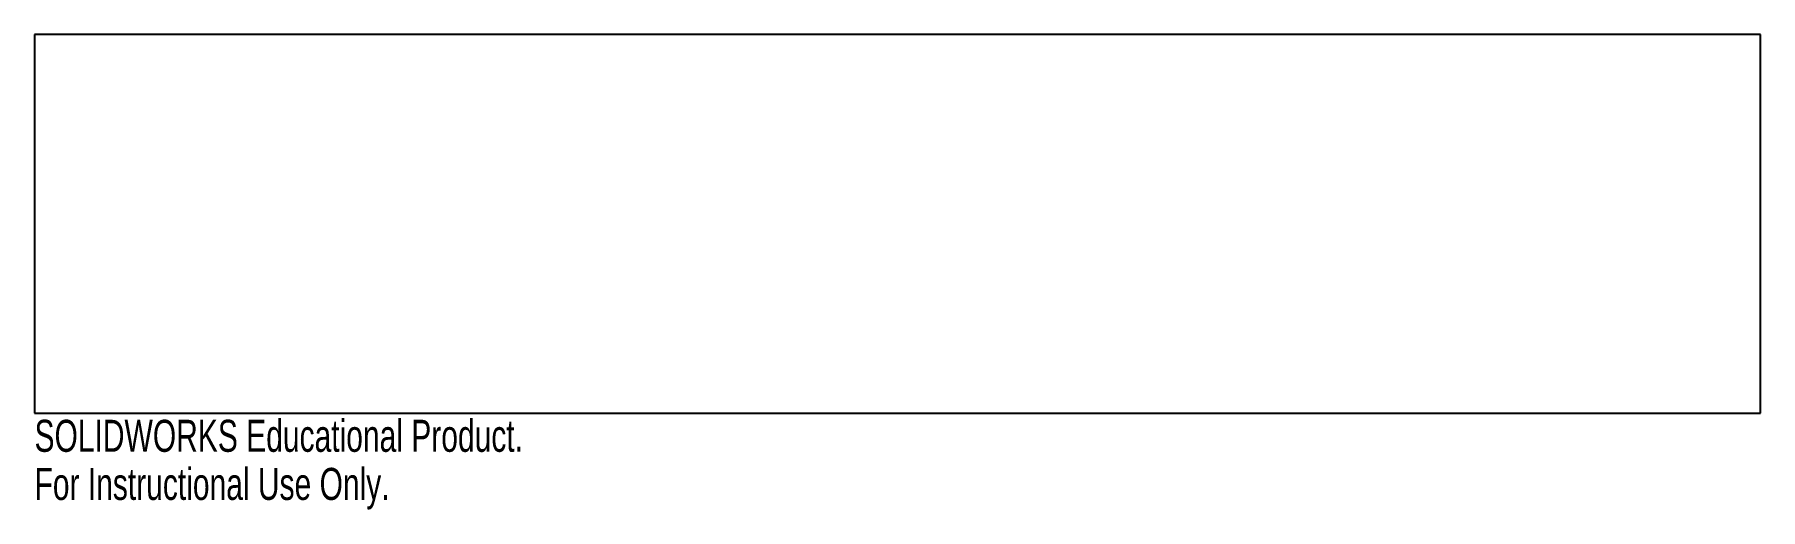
# Model space of a CAD drawing. Header units: inches. Extents: x -5.1 to 5.1, y -0.6 to 2.2.
import ezdxf

# ---------------------------------------------------------------- set-up
doc = ezdxf.new("R2010")
doc.units = ezdxf.units.IN
doc.header["$MEASUREMENT"] = 0
doc.styles.add('SLDTEXTSTYLE0', font='TXT', dxfattribs={"width": 0.7})

msp = doc.modelspace()

# ---------------------------------------------------------------- linework, layer by layer
at = {"color": 7, "linetype": 'Continuous', "lineweight": 25}
for p, q in [((5.125, 2.25), (-5.125, 2.25)), ((-5.125, 2.25), (-5.125, 0)), ((5.125, 0), (5.125, 2.25)), ((-5.125, 0), (5.125, 0))]:
    msp.add_line(p, q, dxfattribs=at)

# ---------------------------------------------------------------- texts
at = {"color": 7, "linetype": 'Continuous', "char_height": 0.1903, "attachment_point": 1, "style": 'SLDTEXTSTYLE0'}
for s, insert in [('SOLIDWORKS Educational Product.', (-5.125, -0.04)), ('For Instructional Use Only.', (-5.125, -0.326))]:
    msp.add_mtext(s, dxfattribs=dict(at, insert=insert))

doc.saveas('drawing.dxf')
